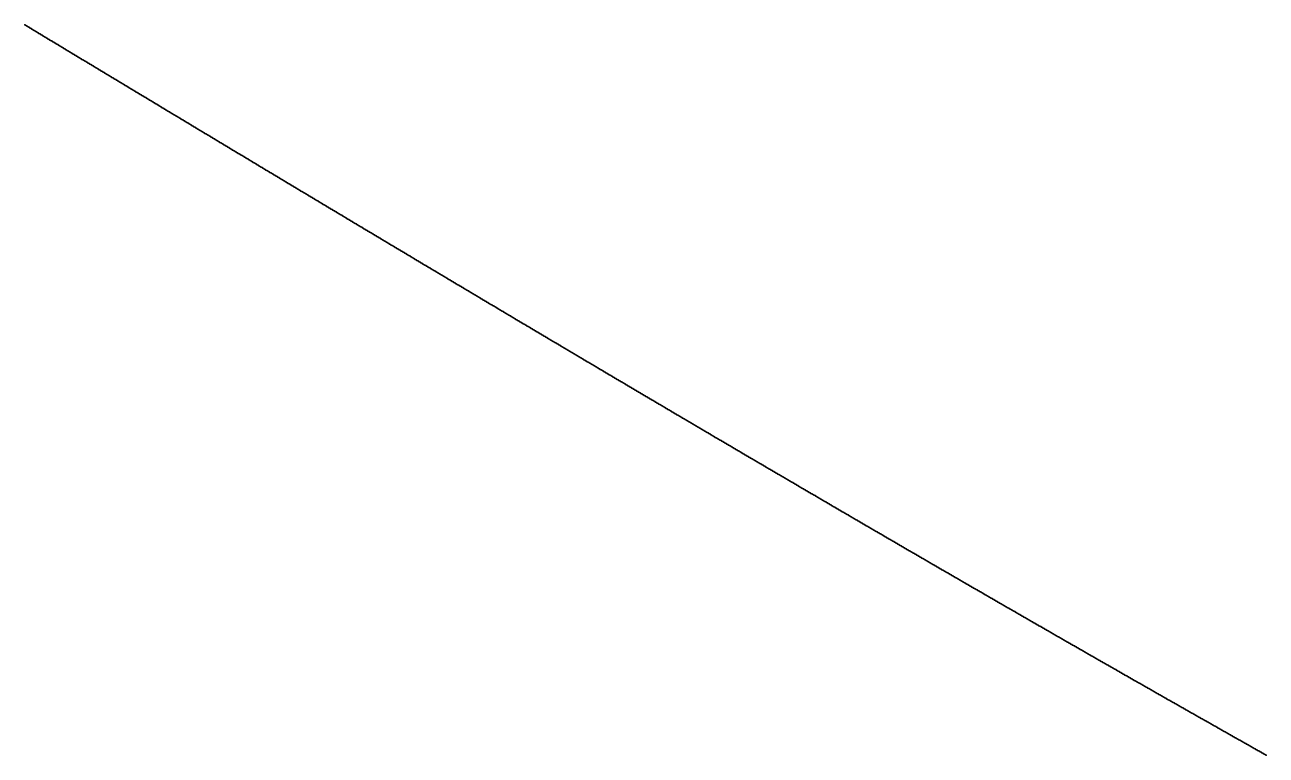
# Model space of a CAD drawing. Header units: metres. Extents: x 0 to 360, y 0 to 49.
# Drawn here: x 281.25 to 292.5, y 17.44 to 24.05 of the extents above; entities that cross this region are included whole.
import ezdxf

# ---------------------------------------------------------------- set-up
doc = ezdxf.new("R2010")
doc.units = ezdxf.units.M

msp = doc.modelspace()

# ---------------------------------------------------------------- linework, layer by layer
for p in [(281.253, 24.052), (281.26, 24.048), (281.267, 24.044), (281.274, 24.039), (281.282, 24.035), (281.289, 24.031), (281.296, 24.027), (281.303, 24.022), (281.31, 24.018), (281.317, 24.014), (281.324, 24.01), (281.331, 24.005), (281.338, 24.001), (281.345, 23.997), (281.352, 23.992), (281.359, 23.988), (281.367, 23.984), (281.374, 23.98), (281.381, 23.975), (281.388, 23.971), (281.395, 23.967), (281.402, 23.963), (281.409, 23.958), (281.416, 23.954), (281.423, 23.95), (281.43, 23.945), (281.438, 23.941), (281.445, 23.937), (281.452, 23.933), (281.459, 23.928), (281.466, 23.924), (281.473, 23.92), (281.48, 23.915), (281.487, 23.911), (281.494, 23.907), (281.501, 23.903), (281.508, 23.898), (281.516, 23.894), (281.523, 23.89), (281.53, 23.886), (281.537, 23.881), (281.544, 23.877), (281.551, 23.873), (281.558, 23.868), (281.565, 23.864), (281.572, 23.86), (281.579, 23.856), (281.587, 23.851), (281.594, 23.847), (281.601, 23.843), (281.608, 23.839), (281.615, 23.834), (281.622, 23.83), (281.629, 23.826), (281.636, 23.821), (281.643, 23.817), (281.65, 23.813), (281.658, 23.809), (281.665, 23.804), (281.672, 23.8), (281.679, 23.796), (281.686, 23.791), (281.693, 23.787), (281.7, 23.783), (281.707, 23.779), (281.714, 23.774), (281.722, 23.77), (281.729, 23.766), (281.736, 23.761), (281.743, 23.757), (281.75, 23.753), (281.757, 23.749), (281.764, 23.744), (281.771, 23.74), (281.778, 23.736), (281.786, 23.731), (281.793, 23.727), (281.8, 23.723), (281.807, 23.719), (281.814, 23.714), (281.821, 23.71), (281.828, 23.706), (281.835, 23.702), (281.842, 23.697), (281.85, 23.693), (281.857, 23.689), (281.864, 23.684), (281.871, 23.68), (281.878, 23.676), (281.885, 23.672), (281.892, 23.667), (281.899, 23.663), (281.906, 23.659), (281.914, 23.654), (281.921, 23.65), (281.928, 23.646), (281.935, 23.642), (281.942, 23.637), (281.949, 23.633), (281.956, 23.629), (281.963, 23.624), (281.971, 23.62), (281.978, 23.616), (281.985, 23.612), (281.992, 23.607), (281.999, 23.603), (282.006, 23.599), (282.013, 23.594), (282.02, 23.59), (282.028, 23.586), (282.035, 23.582), (282.042, 23.577), (282.049, 23.573), (282.056, 23.569), (282.063, 23.564), (282.07, 23.56), (282.077, 23.556), (282.085, 23.551), (282.092, 23.547), (282.099, 23.543), (282.106, 23.539), (282.113, 23.534), (282.12, 23.53), (282.127, 23.526), (282.134, 23.521), (282.142, 23.517), (282.149, 23.513), (282.156, 23.509), (282.163, 23.504), (282.17, 23.5), (282.177, 23.496), (282.184, 23.491), (282.191, 23.487), (282.199, 23.483), (282.206, 23.479), (282.213, 23.474), (282.22, 23.47), (282.227, 23.466), (282.234, 23.461), (282.241, 23.457), (282.249, 23.453), (282.256, 23.449), (282.263, 23.444), (282.27, 23.44), (282.277, 23.436), (282.284, 23.431), (282.291, 23.427), (282.298, 23.423), (282.306, 23.418), (282.313, 23.414), (282.32, 23.41), (282.327, 23.406), (282.334, 23.401), (282.341, 23.397), (282.348, 23.393), (282.356, 23.388), (282.363, 23.384), (282.37, 23.38), (282.377, 23.376), (282.384, 23.371), (282.391, 23.367), (282.398, 23.363), (282.406, 23.358), (282.413, 23.354), (282.42, 23.35), (282.427, 23.345), (282.434, 23.341), (282.441, 23.337), (282.448, 23.333), (282.456, 23.328), (282.463, 23.324), (282.47, 23.32), (282.477, 23.315), (282.484, 23.311), (282.491, 23.307), (282.498, 23.302), (282.506, 23.298), (282.513, 23.294), (282.52, 23.29), (282.527, 23.285), (282.534, 23.281), (282.541, 23.277), (282.549, 23.272), (282.556, 23.268), (282.563, 23.264), (282.57, 23.259), (282.577, 23.255), (282.584, 23.251), (282.591, 23.247), (282.599, 23.242), (282.606, 23.238), (282.613, 23.234), (282.62, 23.229), (282.627, 23.225), (282.634, 23.221), (282.642, 23.216), (282.649, 23.212), (282.656, 23.208), (282.663, 23.204), (282.67, 23.199), (282.677, 23.195), (282.684, 23.191), (282.692, 23.186), (282.699, 23.182), (282.706, 23.178), (282.713, 23.173), (282.72, 23.169), (282.727, 23.165), (282.735, 23.161), (282.742, 23.156), (282.749, 23.152), (282.756, 23.148), (282.763, 23.143), (282.77, 23.139), (282.778, 23.135), (282.785, 23.13), (282.792, 23.126), (282.799, 23.122), (282.806, 23.118), (282.813, 23.113), (282.821, 23.109), (282.828, 23.105), (282.835, 23.1), (282.842, 23.096), (282.849, 23.092), (282.856, 23.087), (282.864, 23.083), (282.871, 23.079), (282.878, 23.074), (282.885, 23.07), (282.892, 23.066), (282.899, 23.062), (282.907, 23.057), (282.914, 23.053), (282.921, 23.049), (282.928, 23.044), (282.935, 23.04), (282.942, 23.036), (282.95, 23.031), (282.957, 23.027), (282.964, 23.023), (282.971, 23.019), (282.978, 23.014), (282.985, 23.01), (282.993, 23.006), (283, 23.001), (283.007, 22.997), (283.014, 22.993), (283.021, 22.988), (283.028, 22.984), (283.036, 22.98), (283.043, 22.975), (283.05, 22.971), (283.057, 22.967), (283.064, 22.963), (283.072, 22.958), (283.079, 22.954), (283.086, 22.95), (283.093, 22.945), (283.1, 22.941), (283.107, 22.937), (283.115, 22.932), (283.122, 22.928), (283.129, 22.924), (283.136, 22.919), (283.143, 22.915), (283.15, 22.911), (283.158, 22.906), (283.165, 22.902), (283.172, 22.898), (283.179, 22.894), (283.186, 22.889), (283.194, 22.885), (283.201, 22.881), (283.208, 22.876), (283.215, 22.872), (283.222, 22.868), (283.23, 22.863), (283.237, 22.859), (283.244, 22.855), (283.251, 22.85), (283.258, 22.846), (283.265, 22.842), (283.273, 22.838), (283.28, 22.833), (283.287, 22.829), (283.294, 22.825), (283.301, 22.82), (283.309, 22.816), (283.316, 22.812), (283.323, 22.807), (283.33, 22.803), (283.337, 22.799), (283.345, 22.794), (283.352, 22.79), (283.359, 22.786), (283.366, 22.781), (283.373, 22.777), (283.38, 22.773), (283.388, 22.768), (283.395, 22.764), (283.402, 22.76), (283.409, 22.756), (283.416, 22.751), (283.424, 22.747), (283.431, 22.743), (283.438, 22.738), (283.445, 22.734), (283.452, 22.73), (283.46, 22.725), (283.467, 22.721), (283.474, 22.717), (283.481, 22.712), (283.488, 22.708), (283.496, 22.704), (283.503, 22.699), (283.51, 22.695), (283.517, 22.691), (283.524, 22.686), (283.532, 22.682), (283.539, 22.678), (283.546, 22.674), (283.553, 22.669), (283.56, 22.665), (283.568, 22.661), (283.575, 22.656), (283.582, 22.652), (283.589, 22.648), (283.596, 22.643), (283.604, 22.639), (283.611, 22.635), (283.618, 22.63), (283.625, 22.626), (283.633, 22.622), (283.64, 22.617), (283.647, 22.613), (283.654, 22.609), (283.661, 22.604), (283.669, 22.6), (283.676, 22.596), (283.683, 22.591), (283.69, 22.587), (283.697, 22.583), (283.705, 22.579), (283.712, 22.574), (283.719, 22.57), (283.726, 22.566), (283.733, 22.561), (283.741, 22.557), (283.748, 22.553), (283.755, 22.548), (283.762, 22.544), (283.77, 22.54), (283.777, 22.535), (283.784, 22.531), (283.791, 22.527), (283.798, 22.522), (283.806, 22.518), (283.813, 22.514), (283.82, 22.509), (283.827, 22.505), (283.834, 22.501), (283.842, 22.496), (283.849, 22.492), (283.856, 22.488), (283.863, 22.483), (283.871, 22.479), (283.878, 22.475), (283.885, 22.47), (283.892, 22.466), (283.899, 22.462), (283.907, 22.458), (283.914, 22.453), (283.921, 22.449), (283.928, 22.445), (283.936, 22.44), (283.943, 22.436), (283.95, 22.432), (283.957, 22.427), (283.964, 22.423), (283.972, 22.419), (283.979, 22.414), (283.986, 22.41), (283.993, 22.406), (284.001, 22.401), (284.008, 22.397), (284.015, 22.393), (284.022, 22.388), (284.03, 22.384), (284.037, 22.38), (284.044, 22.375), (284.051, 22.371), (284.058, 22.367), (284.066, 22.362), (284.073, 22.358), (284.08, 22.354), (284.087, 22.349), (284.095, 22.345), (284.102, 22.341), (284.109, 22.336), (284.116, 22.332), (284.124, 22.328), (284.131, 22.323), (284.138, 22.319), (284.145, 22.315), (284.152, 22.31), (284.16, 22.306), (284.167, 22.302), (284.174, 22.297), (284.181, 22.293), (284.189, 22.289), (284.196, 22.284), (284.203, 22.28), (284.21, 22.276), (284.218, 22.271), (284.225, 22.267), (284.232, 22.263), (284.239, 22.258), (284.247, 22.254), (284.254, 22.25), (284.261, 22.245), (284.268, 22.241), (284.276, 22.237), (284.283, 22.233), (284.29, 22.228), (284.297, 22.224), (284.305, 22.22), (284.312, 22.215), (284.319, 22.211), (284.326, 22.207), (284.333, 22.202), (284.341, 22.198), (284.348, 22.194), (284.355, 22.189), (284.362, 22.185), (284.37, 22.181), (284.377, 22.176), (284.384, 22.172), (284.391, 22.168), (284.399, 22.163), (284.406, 22.159), (284.413, 22.155), (284.42, 22.15), (284.428, 22.146), (284.435, 22.142), (284.442, 22.137), (284.449, 22.133), (284.457, 22.129), (284.464, 22.124), (284.471, 22.12), (284.478, 22.116), (284.486, 22.111), (284.493, 22.107), (284.5, 22.103), (284.508, 22.098), (284.515, 22.094), (284.522, 22.09), (284.529, 22.085), (284.537, 22.081), (284.544, 22.077), (284.551, 22.072), (284.558, 22.068), (284.566, 22.064), (284.573, 22.059), (284.58, 22.055), (284.587, 22.051), (284.595, 22.046), (284.602, 22.042), (284.609, 22.038), (284.616, 22.033), (284.624, 22.029), (284.631, 22.025), (284.638, 22.02), (284.645, 22.016), (284.653, 22.012), (284.66, 22.007), (284.667, 22.003), (284.674, 21.999), (284.682, 21.994), (284.689, 21.99), (284.696, 21.986), (284.704, 21.981), (284.711, 21.977), (284.718, 21.973), (284.725, 21.968), (284.733, 21.964), (284.74, 21.96), (284.747, 21.955), (284.754, 21.951), (284.762, 21.946), (284.769, 21.942), (284.776, 21.938), (284.783, 21.933), (284.791, 21.929), (284.798, 21.925), (284.805, 21.92), (284.813, 21.916), (284.82, 21.912), (284.827, 21.907), (284.834, 21.903), (284.842, 21.899), (284.849, 21.894), (284.856, 21.89), (284.863, 21.886), (284.871, 21.881), (284.878, 21.877), (284.885, 21.873), (284.893, 21.868), (284.9, 21.864), (284.907, 21.86), (284.914, 21.855), (284.922, 21.851), (284.929, 21.847), (284.936, 21.842), (284.944, 21.838), (284.951, 21.834), (284.958, 21.829), (284.965, 21.825), (284.973, 21.821), (284.98, 21.816), (284.987, 21.812), (284.994, 21.808), (285.002, 21.803), (285.009, 21.799), (285.016, 21.795), (285.024, 21.79), (285.031, 21.786), (285.038, 21.782), (285.045, 21.777), (285.053, 21.773), (285.06, 21.769), (285.067, 21.764), (285.075, 21.76), (285.082, 21.756), (285.089, 21.751), (285.096, 21.747), (285.104, 21.743), (285.111, 21.738), (285.118, 21.734), (285.126, 21.73), (285.133, 21.725), (285.14, 21.721), (285.148, 21.716), (285.155, 21.712), (285.162, 21.708), (285.169, 21.703), (285.177, 21.699), (285.184, 21.695), (285.191, 21.69), (285.199, 21.686), (285.206, 21.682), (285.213, 21.677), (285.22, 21.673), (285.228, 21.669), (285.235, 21.664), (285.242, 21.66), (285.25, 21.656), (285.257, 21.651), (285.264, 21.647), (285.272, 21.643), (285.279, 21.638), (285.286, 21.634), (285.293, 21.63), (285.301, 21.625), (285.308, 21.621), (285.315, 21.617), (285.323, 21.612), (285.33, 21.608), (285.337, 21.604), (285.345, 21.599), (285.352, 21.595), (285.359, 21.591), (285.366, 21.586), (285.374, 21.582), (285.381, 21.577), (285.388, 21.573), (285.396, 21.569), (285.403, 21.564), (285.41, 21.56), (285.418, 21.556), (285.425, 21.551), (285.432, 21.547), (285.439, 21.543), (285.447, 21.538), (285.454, 21.534), (285.461, 21.53), (285.469, 21.525), (285.476, 21.521), (285.483, 21.517), (285.491, 21.512), (285.498, 21.508), (285.505, 21.504), (285.513, 21.499), (285.52, 21.495), (285.527, 21.491), (285.534, 21.486), (285.542, 21.482), (285.549, 21.478), (285.556, 21.473), (285.564, 21.469), (285.571, 21.464), (285.578, 21.46), (285.586, 21.456), (285.593, 21.451), (285.6, 21.447), (285.608, 21.443), (285.615, 21.438), (285.622, 21.434), (285.63, 21.43), (285.637, 21.425), (285.644, 21.421), (285.652, 21.417), (285.659, 21.412), (285.666, 21.408), (285.673, 21.404), (285.681, 21.399), (285.688, 21.395), (285.695, 21.391), (285.703, 21.386), (285.71, 21.382), (285.717, 21.377), (285.725, 21.373), (285.732, 21.369), (285.739, 21.364), (285.747, 21.36), (285.754, 21.356), (285.761, 21.351), (285.769, 21.347), (285.776, 21.343), (285.783, 21.338), (285.791, 21.334), (285.798, 21.33), (285.805, 21.325), (285.813, 21.321), (285.82, 21.317), (285.827, 21.312), (285.835, 21.308), (285.842, 21.304), (285.849, 21.299), (285.857, 21.295), (285.864, 21.29), (285.871, 21.286), (285.879, 21.282), (285.886, 21.277), (285.893, 21.273), (285.901, 21.269), (285.908, 21.264), (285.915, 21.26), (285.923, 21.256), (285.93, 21.251), (285.937, 21.247), (285.945, 21.243), (285.952, 21.238), (285.959, 21.234), (285.967, 21.23), (285.974, 21.225), (285.981, 21.221), (285.989, 21.216), (285.996, 21.212), (286.003, 21.208), (286.011, 21.203), (286.018, 21.199), (286.025, 21.195), (286.033, 21.19), (286.04, 21.186), (286.047, 21.182), (286.055, 21.177), (286.062, 21.173), (286.069, 21.169), (286.077, 21.164), (286.084, 21.16), (286.091, 21.156), (286.099, 21.151), (286.106, 21.147), (286.113, 21.142), (286.121, 21.138), (286.128, 21.134), (286.136, 21.129), (286.143, 21.125), (286.15, 21.121), (286.158, 21.116), (286.165, 21.112), (286.172, 21.108), (286.18, 21.103), (286.187, 21.099), (286.194, 21.095), (286.202, 21.09), (286.209, 21.086), (286.216, 21.082), (286.224, 21.077), (286.231, 21.073), (286.238, 21.068), (286.246, 21.064), (286.253, 21.06), (286.26, 21.055), (286.268, 21.051), (286.275, 21.047), (286.283, 21.042), (286.29, 21.038), (286.297, 21.034), (286.305, 21.029), (286.312, 21.025), (286.319, 21.021), (286.327, 21.016), (286.334, 21.012), (286.341, 21.007), (286.349, 21.003), (286.356, 20.999), (286.363, 20.994), (286.371, 20.99), (286.378, 20.986), (286.386, 20.981), (286.393, 20.977), (286.4, 20.973), (286.408, 20.968), (286.415, 20.964), (286.422, 20.96), (286.43, 20.955), (286.437, 20.951), (286.444, 20.946), (286.452, 20.942), (286.459, 20.938), (286.467, 20.933), (286.474, 20.929), (286.481, 20.925), (286.489, 20.92), (286.496, 20.916), (286.503, 20.912), (286.511, 20.907), (286.518, 20.903), (286.526, 20.899), (286.533, 20.894), (286.54, 20.89), (286.548, 20.885), (286.555, 20.881), (286.562, 20.877), (286.57, 20.872), (286.577, 20.868), (286.584, 20.864), (286.592, 20.859), (286.599, 20.855), (286.607, 20.851), (286.614, 20.846), (286.621, 20.842), (286.629, 20.838), (286.636, 20.833), (286.643, 20.829), (286.651, 20.824), (286.658, 20.82), (286.666, 20.816), (286.673, 20.811), (286.68, 20.807), (286.688, 20.803), (286.695, 20.798), (286.702, 20.794), (286.71, 20.79), (286.717, 20.785), (286.725, 20.781), (286.732, 20.776), (286.739, 20.772), (286.747, 20.768), (286.754, 20.763), (286.762, 20.759), (286.769, 20.755), (286.776, 20.75), (286.784, 20.746), (286.791, 20.742), (286.798, 20.737), (286.806, 20.733), (286.813, 20.728), (286.821, 20.724), (286.828, 20.72), (286.835, 20.715), (286.843, 20.711), (286.85, 20.707), (286.858, 20.702), (286.865, 20.698), (286.872, 20.694), (286.88, 20.689), (286.887, 20.685), (286.895, 20.681), (286.902, 20.676), (286.909, 20.672), (286.917, 20.667), (286.924, 20.663), (286.931, 20.659), (286.939, 20.654), (286.946, 20.65), (286.954, 20.646), (286.961, 20.641), (286.968, 20.637), (286.976, 20.633), (286.983, 20.628), (286.991, 20.624), (286.998, 20.619), (287.005, 20.615), (287.013, 20.611), (287.02, 20.606), (287.028, 20.602), (287.035, 20.598), (287.042, 20.593), (287.05, 20.589), (287.057, 20.585), (287.065, 20.58), (287.072, 20.576), (287.079, 20.571), (287.087, 20.567), (287.094, 20.563), (287.102, 20.558), (287.109, 20.554), (287.116, 20.55), (287.124, 20.545), (287.131, 20.541), (287.139, 20.537), (287.146, 20.532), (287.153, 20.528), (287.161, 20.523), (287.168, 20.519), (287.176, 20.515), (287.183, 20.51), (287.191, 20.506), (287.198, 20.502), (287.205, 20.497), (287.213, 20.493), (287.22, 20.489), (287.228, 20.484), (287.235, 20.48), (287.242, 20.475), (287.25, 20.471), (287.257, 20.467), (287.265, 20.462), (287.272, 20.458), (287.279, 20.454), (287.287, 20.449), (287.294, 20.445), (287.302, 20.441), (287.309, 20.436), (287.317, 20.432), (287.324, 20.427), (287.331, 20.423), (287.339, 20.419), (287.346, 20.414), (287.354, 20.41), (287.361, 20.406), (287.368, 20.401), (287.376, 20.397), (287.383, 20.392), (287.391, 20.388), (287.398, 20.384), (287.406, 20.379), (287.413, 20.375), (287.42, 20.371), (287.428, 20.366), (287.435, 20.362), (287.443, 20.358), (287.45, 20.353), (287.458, 20.349), (287.465, 20.344), (287.472, 20.34), (287.48, 20.336), (287.487, 20.331), (287.495, 20.327), (287.502, 20.323), (287.509, 20.318), (287.517, 20.314), (287.524, 20.31), (287.532, 20.305), (287.539, 20.301), (287.547, 20.296), (287.554, 20.292), (287.562, 20.288), (287.569, 20.283), (287.576, 20.279), (287.584, 20.275), (287.591, 20.27), (287.599, 20.266), (287.606, 20.261), (287.614, 20.257), (287.621, 20.253), (287.628, 20.248), (287.636, 20.244), (287.643, 20.24), (287.651, 20.235), (287.658, 20.231), (287.666, 20.227), (287.673, 20.222), (287.68, 20.218), (287.688, 20.213), (287.695, 20.209), (287.703, 20.205), (287.71, 20.2), (287.718, 20.196), (287.725, 20.192), (287.733, 20.187), (287.74, 20.183), (287.747, 20.179), (287.755, 20.174), (287.762, 20.17), (287.77, 20.165), (287.777, 20.161), (287.785, 20.157), (287.792, 20.152), (287.8, 20.148), (287.807, 20.144), (287.814, 20.139), (287.822, 20.135), (287.829, 20.13), (287.837, 20.126), (287.844, 20.122), (287.852, 20.117), (287.859, 20.113), (287.867, 20.109), (287.874, 20.104), (287.881, 20.1), (287.889, 20.095), (287.896, 20.091), (287.904, 20.087), (287.911, 20.082), (287.919, 20.078), (287.926, 20.074), (287.934, 20.069), (287.941, 20.065), (287.949, 20.061), (287.956, 20.056), (287.963, 20.052), (287.971, 20.047), (287.978, 20.043), (287.986, 20.039), (287.993, 20.034), (288.001, 20.03), (288.008, 20.026), (288.016, 20.021), (288.023, 20.017), (288.031, 20.012), (288.038, 20.008), (288.045, 20.004), (288.053, 19.999), (288.06, 19.995), (288.068, 19.991), (288.075, 19.986), (288.083, 19.982), (288.09, 19.978), (288.098, 19.973), (288.105, 19.969), (288.113, 19.964), (288.12, 19.96), (288.128, 19.956), (288.135, 19.951), (288.142, 19.947), (288.15, 19.943), (288.157, 19.938), (288.165, 19.934), (288.172, 19.929), (288.18, 19.925), (288.187, 19.921), (288.195, 19.916), (288.202, 19.912), (288.21, 19.908), (288.217, 19.903), (288.225, 19.899), (288.232, 19.894), (288.24, 19.89), (288.247, 19.886), (288.255, 19.881), (288.262, 19.877), (288.269, 19.873), (288.277, 19.868), (288.284, 19.864), (288.292, 19.859), (288.299, 19.855), (288.307, 19.851), (288.314, 19.846), (288.322, 19.842), (288.329, 19.838), (288.337, 19.833), (288.344, 19.829), (288.352, 19.825), (288.359, 19.82), (288.367, 19.816), (288.374, 19.811), (288.382, 19.807), (288.389, 19.803), (288.397, 19.798), (288.404, 19.794), (288.412, 19.79), (288.419, 19.785), (288.427, 19.781), (288.434, 19.776), (288.441, 19.772), (288.449, 19.768), (288.456, 19.763), (288.464, 19.759), (288.471, 19.755), (288.479, 19.75), (288.486, 19.746), (288.494, 19.741), (288.501, 19.737), (288.509, 19.733), (288.516, 19.728), (288.524, 19.724), (288.531, 19.72), (288.539, 19.715), (288.546, 19.711), (288.554, 19.706), (288.561, 19.702), (288.569, 19.698), (288.576, 19.693), (288.584, 19.689), (288.591, 19.685), (288.599, 19.68), (288.606, 19.676), (288.614, 19.671), (288.621, 19.667), (288.629, 19.663), (288.636, 19.658), (288.644, 19.654), (288.651, 19.65), (288.659, 19.645), (288.666, 19.641), (288.674, 19.637), (288.681, 19.632), (288.689, 19.628), (288.696, 19.623), (288.704, 19.619), (288.711, 19.615), (288.719, 19.61), (288.726, 19.606), (288.734, 19.602), (288.741, 19.597), (288.749, 19.593), (288.756, 19.588), (288.764, 19.584), (288.771, 19.58), (288.779, 19.575), (288.786, 19.571), (288.794, 19.567), (288.801, 19.562), (288.809, 19.558), (288.816, 19.553), (288.824, 19.549), (288.831, 19.545), (288.839, 19.54), (288.846, 19.536), (288.854, 19.532), (288.861, 19.527), (288.869, 19.523), (288.876, 19.518), (288.884, 19.514), (288.891, 19.51), (288.899, 19.505), (288.906, 19.501), (288.914, 19.497), (288.921, 19.492), (288.929, 19.488), (288.936, 19.483), (288.944, 19.479), (288.952, 19.475), (288.959, 19.47), (288.967, 19.466), (288.974, 19.462), (288.982, 19.457), (288.989, 19.453), (288.997, 19.448), (289.004, 19.444), (289.012, 19.44), (289.019, 19.435), (289.027, 19.431), (289.034, 19.427), (289.042, 19.422), (289.049, 19.418), (289.057, 19.413), (289.064, 19.409), (289.072, 19.405), (289.079, 19.4), (289.087, 19.396), (289.094, 19.392), (289.102, 19.387), (289.109, 19.383), (289.117, 19.378), (289.125, 19.374), (289.132, 19.37), (289.14, 19.365), (289.147, 19.361), (289.155, 19.357), (289.162, 19.352), (289.17, 19.348), (289.177, 19.343), (289.185, 19.339), (289.192, 19.335), (289.2, 19.33), (289.207, 19.326), (289.215, 19.322), (289.222, 19.317), (289.23, 19.313), (289.237, 19.308), (289.245, 19.304), (289.253, 19.3), (289.26, 19.295), (289.268, 19.291), (289.275, 19.287), (289.283, 19.282), (289.29, 19.278), (289.298, 19.273), (289.305, 19.269), (289.313, 19.265), (289.32, 19.26), (289.328, 19.256), (289.335, 19.252), (289.343, 19.247), (289.351, 19.243), (289.358, 19.238), (289.366, 19.234), (289.373, 19.23), (289.381, 19.225), (289.388, 19.221), (289.396, 19.217), (289.403, 19.212), (289.411, 19.208), (289.418, 19.203), (289.426, 19.199), (289.434, 19.195), (289.441, 19.19), (289.449, 19.186), (289.456, 19.182), (289.464, 19.177), (289.471, 19.173), (289.479, 19.168), (289.486, 19.164), (289.494, 19.16), (289.501, 19.155), (289.509, 19.151), (289.517, 19.147), (289.524, 19.142), (289.532, 19.138), (289.539, 19.133), (289.547, 19.129), (289.554, 19.125), (289.562, 19.12), (289.569, 19.116), (289.577, 19.112), (289.585, 19.107), (289.592, 19.103), (289.6, 19.098), (289.607, 19.094), (289.615, 19.09), (289.622, 19.085), (289.63, 19.081), (289.637, 19.077), (289.645, 19.072), (289.653, 19.068), (289.66, 19.063), (289.668, 19.059), (289.675, 19.055), (289.683, 19.05), (289.69, 19.046), (289.698, 19.042), (289.706, 19.037), (289.713, 19.033), (289.721, 19.028), (289.728, 19.024), (289.736, 19.02), (289.743, 19.015), (289.751, 19.011), (289.758, 19.007), (289.766, 19.002), (289.774, 18.998), (289.781, 18.993), (289.789, 18.989), (289.796, 18.985), (289.804, 18.98), (289.811, 18.976), (289.819, 18.972), (289.827, 18.967), (289.834, 18.963), (289.842, 18.958), (289.849, 18.954), (289.857, 18.95), (289.864, 18.945), (289.872, 18.941), (289.88, 18.937), (289.887, 18.932), (289.895, 18.928), (289.902, 18.923), (289.91, 18.919), (289.917, 18.915), (289.925, 18.91), (289.933, 18.906), (289.94, 18.901), (289.948, 18.897), (289.955, 18.893), (289.963, 18.888), (289.971, 18.884), (289.978, 18.88), (289.986, 18.875), (289.993, 18.871), (290.001, 18.866), (290.008, 18.862), (290.016, 18.858), (290.024, 18.853), (290.031, 18.849), (290.039, 18.845), (290.046, 18.84), (290.054, 18.836), (290.062, 18.831), (290.069, 18.827), (290.077, 18.823), (290.084, 18.818), (290.092, 18.814), (290.099, 18.81), (290.107, 18.805), (290.115, 18.801), (290.122, 18.796), (290.13, 18.792), (290.137, 18.788), (290.145, 18.783), (290.153, 18.779), (290.16, 18.775), (290.168, 18.77), (290.175, 18.766), (290.183, 18.761), (290.191, 18.757), (290.198, 18.753), (290.206, 18.748), (290.213, 18.744), (290.221, 18.74), (290.229, 18.735), (290.236, 18.731), (290.244, 18.726), (290.251, 18.722), (290.259, 18.718), (290.267, 18.713), (290.274, 18.709), (290.282, 18.705), (290.289, 18.7), (290.297, 18.696), (290.305, 18.691), (290.312, 18.687), (290.32, 18.683), (290.327, 18.678), (290.335, 18.674), (290.343, 18.67), (290.35, 18.665), (290.358, 18.661), (290.365, 18.656), (290.373, 18.652), (290.381, 18.648), (290.388, 18.643), (290.396, 18.639), (290.403, 18.635), (290.411, 18.63), (290.419, 18.626), (290.426, 18.621), (290.434, 18.617), (290.441, 18.613), (290.449, 18.608), (290.457, 18.604), (290.464, 18.6), (290.472, 18.595), (290.48, 18.591), (290.487, 18.586), (290.495, 18.582), (290.502, 18.578), (290.51, 18.573), (290.518, 18.569), (290.525, 18.565), (290.533, 18.56), (290.54, 18.556), (290.548, 18.551), (290.556, 18.547), (290.563, 18.543), (290.571, 18.538), (290.579, 18.534), (290.586, 18.53), (290.594, 18.525), (290.601, 18.521), (290.609, 18.516), (290.617, 18.512), (290.624, 18.508), (290.632, 18.503), (290.64, 18.499), (290.647, 18.495), (290.655, 18.49), (290.662, 18.486), (290.67, 18.481), (290.678, 18.477), (290.685, 18.473), (290.693, 18.468), (290.701, 18.464), (290.708, 18.46), (290.716, 18.455), (290.723, 18.451), (290.731, 18.446), (290.739, 18.442), (290.746, 18.438), (290.754, 18.433), (290.762, 18.429), (290.769, 18.425), (290.777, 18.42), (290.784, 18.416), (290.792, 18.411), (290.8, 18.407), (290.807, 18.403), (290.815, 18.398), (290.823, 18.394), (290.83, 18.39), (290.838, 18.385), (290.846, 18.381), (290.853, 18.376), (290.861, 18.372), (290.868, 18.368), (290.876, 18.363), (290.884, 18.359), (290.891, 18.355), (290.899, 18.35), (290.907, 18.346), (290.914, 18.341), (290.922, 18.337), (290.93, 18.333), (290.937, 18.328), (290.945, 18.324), (290.953, 18.32), (290.96, 18.315), (290.968, 18.311), (290.975, 18.306), (290.983, 18.302), (290.991, 18.298), (290.998, 18.293), (291.006, 18.289), (291.014, 18.285), (291.021, 18.28), (291.029, 18.276), (291.037, 18.271), (291.044, 18.267), (291.052, 18.263), (291.06, 18.258), (291.067, 18.254), (291.075, 18.25), (291.083, 18.245), (291.09, 18.241), (291.098, 18.236), (291.106, 18.232), (291.113, 18.228), (291.121, 18.223), (291.129, 18.219), (291.136, 18.215), (291.144, 18.21), (291.151, 18.206), (291.159, 18.201), (291.167, 18.197), (291.174, 18.193), (291.182, 18.188), (291.19, 18.184), (291.197, 18.18), (291.205, 18.175), (291.213, 18.171), (291.22, 18.166), (291.228, 18.162), (291.236, 18.158), (291.243, 18.153), (291.251, 18.149), (291.259, 18.145), (291.266, 18.14), (291.274, 18.136), (291.282, 18.131), (291.289, 18.127), (291.297, 18.123), (291.305, 18.118), (291.312, 18.114), (291.32, 18.11), (291.328, 18.105), (291.335, 18.101), (291.343, 18.096), (291.351, 18.092), (291.358, 18.088), (291.366, 18.083), (291.374, 18.079), (291.381, 18.075), (291.389, 18.07), (291.397, 18.066), (291.404, 18.061), (291.412, 18.057), (291.42, 18.053), (291.428, 18.048), (291.435, 18.044), (291.443, 18.04), (291.451, 18.035), (291.458, 18.031), (291.466, 18.026), (291.474, 18.022), (291.481, 18.018), (291.489, 18.013), (291.497, 18.009), (291.504, 18.005), (291.512, 18), (291.52, 17.996), (291.527, 17.991), (291.535, 17.987), (291.543, 17.983), (291.55, 17.978), (291.558, 17.974), (291.566, 17.97), (291.573, 17.965), (291.581, 17.961), (291.589, 17.957), (291.597, 17.952), (291.604, 17.948), (291.612, 17.943), (291.62, 17.939), (291.627, 17.935), (291.635, 17.93), (291.643, 17.926), (291.65, 17.922), (291.658, 17.917), (291.666, 17.913), (291.673, 17.908), (291.681, 17.904), (291.689, 17.9), (291.696, 17.895), (291.704, 17.891), (291.712, 17.887), (291.72, 17.882), (291.727, 17.878), (291.735, 17.873), (291.743, 17.869), (291.75, 17.865), (291.758, 17.86), (291.766, 17.856), (291.773, 17.852), (291.781, 17.847), (291.789, 17.843), (291.797, 17.838), (291.804, 17.834), (291.812, 17.83), (291.82, 17.825), (291.827, 17.821), (291.835, 17.817), (291.843, 17.812), (291.85, 17.808), (291.858, 17.803), (291.866, 17.799), (291.874, 17.795), (291.881, 17.79), (291.889, 17.786), (291.897, 17.782), (291.904, 17.777), (291.912, 17.773), (291.92, 17.769), (291.928, 17.764), (291.935, 17.76), (291.943, 17.755), (291.951, 17.751), (291.958, 17.747), (291.966, 17.742), (291.974, 17.738), (291.982, 17.734), (291.989, 17.729), (291.997, 17.725), (292.005, 17.72), (292.012, 17.716), (292.02, 17.712), (292.028, 17.707), (292.036, 17.703), (292.043, 17.699), (292.051, 17.694), (292.059, 17.69), (292.066, 17.685), (292.074, 17.681), (292.082, 17.677), (292.09, 17.672), (292.097, 17.668), (292.105, 17.664), (292.113, 17.659), (292.12, 17.655), (292.128, 17.651), (292.136, 17.646), (292.144, 17.642), (292.151, 17.637), (292.159, 17.633), (292.167, 17.629), (292.175, 17.624), (292.182, 17.62), (292.19, 17.616), (292.198, 17.611), (292.205, 17.607), (292.213, 17.602), (292.221, 17.598), (292.229, 17.594), (292.236, 17.589), (292.244, 17.585), (292.252, 17.581), (292.26, 17.576), (292.267, 17.572), (292.275, 17.567), (292.283, 17.563), (292.29, 17.559), (292.298, 17.554), (292.306, 17.55), (292.314, 17.546), (292.321, 17.541), (292.329, 17.537), (292.337, 17.533), (292.345, 17.528), (292.352, 17.524), (292.36, 17.519), (292.368, 17.515), (292.376, 17.511), (292.383, 17.506), (292.391, 17.502), (292.399, 17.498), (292.407, 17.493), (292.414, 17.489), (292.422, 17.484), (292.43, 17.48), (292.438, 17.476), (292.445, 17.471), (292.453, 17.467), (292.461, 17.463), (292.469, 17.458), (292.476, 17.454), (292.484, 17.45), (292.492, 17.445), (292.5, 17.441)]:
    msp.add_point(p)

doc.saveas('drawing.dxf')
